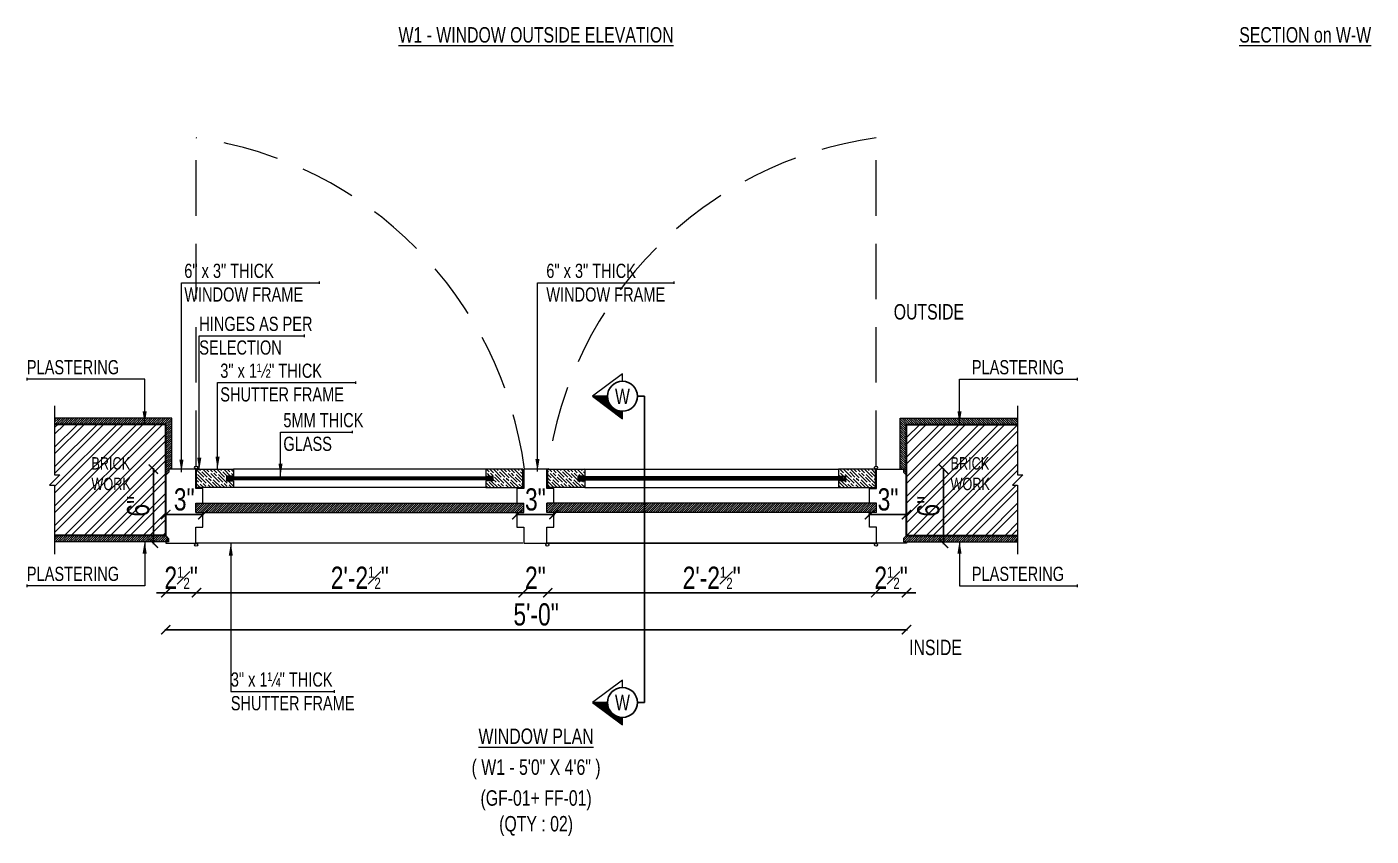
# Model space of a CAD drawing. Header units: inches. Extents: x 3365147 to 3374664, y 1380917 to 1384908.
# Drawn here: x 3372861.9 to 3372970.7, y 1381354 to 1381419.5 of the extents above; entities that cross this region are included whole.
import ezdxf
from ezdxf.enums import TextEntityAlignment as Align

# ---------------------------------------------------------------- set-up
doc = ezdxf.new("R2010")
doc.units = ezdxf.units.IN
doc.header["$LTSCALE"] = 18
doc.header["$MEASUREMENT"] = 0
doc.header["$PDSIZE"] = -1
for name, pattern in [('CONTINOUS', [0]), ('DASHDOT', [1, 0.5, -0.25, 0, -0.25]), ('HIDDEN', [0.375, 0.25, -0.125])]:
    doc.linetypes.add(name, pattern=pattern)
for name, color, linetype, lineweight in [('DETAIL-SECTION ARROW HATCH_BC', 252, 'CONTINOUS', 5), ('DETAIL-SECTION ARROW_BC', 1, 'CONTINOUS', 18), ('DETAIL-SECTION-00_BC', 2, 'DASHDOT', 25), ('DIM-03_BC', 1, 'Continuous', 9), ('GLASS-00_BC', 140, 'Continuous', 18), ('GLASS-HATCH_BC', 141, 'Continuous', 5), ('GRILL-00_BC', 150, 'CONTINOUS', 18), ('GRILL-HATCH_BC', 252, 'CONTINOUS', 5), ('PLASTERING BAND HATCH_BC', 252, 'Continuous', 5), ('PLASTERING BAND-00_BC', 1, 'Continuous', 15), ('TEXT ARROW_BC', 4, 'Continuous', 13), ('TEXT-HEADING_BC', 2, 'Continuous', 25), ('TEXT_BC', 3, 'CONTINOUS', 18), ('TITLE TEXT-01_BC', 1, 'Continuous', 20), ('TITLE TEXT-02_BC', 3, 'Continuous', 18), ('TITLE TEXT-03_BC', 4, 'Continuous', 15), ('WALL-00_BC', 7, 'Continuous', 30), ('WALL-9 inch BRICK HATCH_BC', 22, 'Continuous', 0), ('WALL-ZIGZAG LINE_BC', 3, 'Continuous', 13), ('WINDOWS-00_BC', 30, 'Continuous', 18), ('WINDOWS-SHUTTER_BC', 40, 'Continuous', 9), ('WINDOWS-THIN_BC', 252, 'Continuous', 5)]:
    doc.layers.add(name, color=color, linetype=linetype, lineweight=lineweight)
doc.styles.add('BC-TEXT_GENERAL', font='swisscl.ttf')
doc.styles.add('BC-WALL_DIM', font='swisscl.ttf')
doc.styles.add('BC_ROOM _DIM', font='swisscl.ttf')
doc.styles.add('DIM_BC', font='swisscl.ttf')
doc.dimstyles.new('BC-RD2', dxfattribs={"dimscale": 0.8, "dimtxt": 6, "dimasz": 2.5, "dimexe": 4.5, "dimexo": 0, "dimgap": 1, "dimtad": 1, "dimdec": 4, "dimzin": 3, "dimdsep": 46, "dimlunit": 4, "dimtxsty": 'BC_ROOM _DIM', "dimblk": 'ARCHTICK', "dimcen": 0.0625, "dimdle": 0.25, "dimse1": 1, "dimse2": 1, "dimclrd": 8, "dimclre": 4, "dimclrt": 256, "dimadec": 0, "dimazin": 0, "dimtfac": 0.5, "dimtdec": 4, "dimtix": 1, "dimtofl": 0, "dimtmove": 2, "dimatfit": 2, "dimfxl": 0, "dimfrac": 1, "dimtolj": 1, "dimtzin": 1, "dimarcsym": 0})
doc.dimstyles.new('WALL DIM-02_BC', dxfattribs={"dimtxt": 4, "dimasz": 2, "dimexe": 4.5, "dimexo": 0, "dimgap": 1, "dimtad": 1, "dimdec": 1, "dimzin": 0, "dimdsep": 46, "dimlunit": 4, "dimtxsty": 'BC-WALL_DIM', "dimblk": 'ARCHTICK', "dimcen": 0.0625, "dimdle": 0.25, "dimse1": 1, "dimse2": 1, "dimclrd": 7, "dimclre": 4, "dimclrt": 256, "dimadec": 0, "dimazin": 0, "dimtfac": 0.5, "dimtdec": 1, "dimtix": 1, "dimtofl": 0, "dimtmove": 2, "dimatfit": 2, "dimfxl": 0, "dimfrac": 1, "dimtolj": 1, "dimtzin": 1, "dimlwd": -1, "dimarcsym": 0})
pattern_1 = [(135, (3614350.25545, 1485485.129), (0.4242640687, 0.4242640687), [1, -0.2]), (135, (3614350.5383, 1485485.129), (0.4242640687, 0.4242640687), [0.6, -0.15, 0.3, -0.15]), (135, (3614350.89184, 1485485.0583), (0.4242640687, 0.4242640687), [1, -0.2])]

# ---------------------------------------------------------------- blocks, each defined once
blk = doc.blocks.new('ARCHTICK')
at = {"color": 0, "const_width": 0.15}
blk.add_lwpolyline([(-0.5, -0.5), (0.5, 0.5)], dxfattribs=at)
blk = doc.blocks.new('*D1557')
at = {"layer": 'Defpoints', "color": 0, "transparency": 16777216}
for p in [(3372873.12, 1381377.67), (3372875.62, 1381377.67), (3372875.62, 1381373.67)]:
    blk.add_point(p, dxfattribs=at)
at = {"layer": 'DIM-03_BC', "color": 254, "lineweight": -2, "transparency": 16777216}
for p, q in [((3372873.12, 1381373.67), (3372872.37, 1381373.67)), ((3372873.12, 1381373.67), (3372875.62, 1381373.67)), ((3372875.62, 1381373.67), (3372876.37, 1381373.67))]:
    blk.add_line(p, q, dxfattribs=at)
at = {"layer": 'DIM-03_BC', "color": 254, "lineweight": -2, "transparency": 16777216, "xscale": 0.75, "yscale": 0.75, "zscale": 0.75}
blk.add_blockref('ARCHTICK', (3372873.12, 1381373.67), dxfattribs=at)
at = {"layer": 'DIM-03_BC', "color": 254, "lineweight": -2, "transparency": 16777216, "xscale": 0.75, "yscale": 0.75, "zscale": 0.75, "rotation": 180}
blk.add_blockref('ARCHTICK', (3372875.62, 1381373.67), dxfattribs=at)
at = {"layer": 'DIM-03_BC', "transparency": 16777216, "insert": (3372874.37, 1381374.88), "char_height": 1.8, "attachment_point": 5, "style": 'BC_ROOM _DIM'}
blk.add_mtext('\\A1;2{\\H0.5x;\\S1#2;}"', dxfattribs=at)
blk = doc.blocks.new('_ArchTick')
at = {"color": 0, "linetype": 'ByBlock', "const_width": 0.15}
blk.add_lwpolyline([(-0.5, -0.5), (0.5, 0.5)], dxfattribs=at)
blk = doc.blocks.new('*D1558')
at = {"layer": 'Defpoints', "color": 0, "transparency": 16777216}
for p in [(3372872.12, 1381383.67), (3372873.37, 1381383.67), (3372873.12, 1381377.67)]:
    blk.add_point(p, dxfattribs=at)
at = {"layer": 'DIM-03_BC', "color": 254, "lineweight": -2, "transparency": 16777216}
blk.add_line((3372872.12, 1381377.6), (3372872.12, 1381383.75), dxfattribs=at)
at = {"layer": 'DIM-03_BC', "color": 254, "lineweight": -2, "transparency": 16777216, "xscale": 0.75, "yscale": 0.75, "zscale": 0.75}
for p, rotation in [((3372872.12, 1381383.67), 90), ((3372872.12, 1381377.67), 270)]:
    blk.add_blockref('ARCHTICK', p, dxfattribs=dict(at, rotation=rotation))
at = {"layer": 'DIM-03_BC', "transparency": 16777216, "insert": (3372870.9, 1381380.67), "char_height": 1.8, "attachment_point": 5, "rotation": 90, "style": 'BC_ROOM _DIM'}
blk.add_mtext('\\A1;6"', dxfattribs=at)
blk = doc.blocks.new('*D1559')
at = {"layer": 'Defpoints', "color": 0, "transparency": 16777216}
for p in [(3372873.12, 1381379.99), (3372873.12, 1381378.99), (3372876.12, 1381378.99)]:
    blk.add_point(p, dxfattribs=at)
at = {"layer": 'DIM-03_BC', "color": 254, "lineweight": -2, "transparency": 16777216}
blk.add_line((3372876.19, 1381379.99), (3372873.04, 1381379.99), dxfattribs=at)
at = {"layer": 'DIM-03_BC', "color": 254, "lineweight": -2, "transparency": 16777216, "xscale": 0.75, "yscale": 0.75, "zscale": 0.75, "rotation": 180}
blk.add_blockref('ARCHTICK', (3372873.12, 1381379.99), dxfattribs=at)
at = {"layer": 'DIM-03_BC', "color": 254, "lineweight": -2, "transparency": 16777216, "xscale": 0.75, "yscale": 0.75, "zscale": 0.75}
blk.add_blockref('ARCHTICK', (3372876.12, 1381379.99), dxfattribs=at)
at = {"layer": 'DIM-03_BC', "transparency": 16777216, "insert": (3372874.62, 1381381.21), "char_height": 1.8, "attachment_point": 5, "style": 'BC_ROOM _DIM'}
blk.add_mtext('\\A1;3"', dxfattribs=at)
blk = doc.blocks.new('*D1560')
at = {"layer": 'Defpoints', "color": 0, "transparency": 16777216}
for p in [(3372932.87, 1381383.67), (3372936.12, 1381383.67), (3372933.12, 1381377.67)]:
    blk.add_point(p, dxfattribs=at)
at = {"layer": 'DIM-03_BC', "color": 254, "lineweight": -2, "transparency": 16777216}
blk.add_line((3372936.12, 1381377.6), (3372936.12, 1381383.75), dxfattribs=at)
at = {"layer": 'DIM-03_BC', "color": 254, "lineweight": -2, "transparency": 16777216, "xscale": 0.75, "yscale": 0.75, "zscale": 0.75}
for p, rotation in [((3372936.12, 1381383.67), 90), ((3372936.12, 1381377.67), 270)]:
    blk.add_blockref('ARCHTICK', p, dxfattribs=dict(at, rotation=rotation))
at = {"layer": 'DIM-03_BC', "transparency": 16777216, "insert": (3372934.9, 1381380.67), "char_height": 1.8, "attachment_point": 5, "rotation": 90, "style": 'BC_ROOM _DIM'}
blk.add_mtext('\\A1;6"', dxfattribs=at)
blk = doc.blocks.new('*D1561')
at = {"layer": 'Defpoints', "color": 0, "transparency": 16777216}
for p in [(3372930.62, 1381377.67), (3372933.12, 1381377.67), (3372933.12, 1381373.67)]:
    blk.add_point(p, dxfattribs=at)
at = {"layer": 'DIM-03_BC', "color": 254, "lineweight": -2, "transparency": 16777216}
for p, q in [((3372930.62, 1381373.67), (3372929.87, 1381373.67)), ((3372930.62, 1381373.67), (3372933.12, 1381373.67)), ((3372933.12, 1381373.67), (3372933.87, 1381373.67))]:
    blk.add_line(p, q, dxfattribs=at)
at = {"layer": 'DIM-03_BC', "color": 254, "lineweight": -2, "transparency": 16777216, "xscale": 0.75, "yscale": 0.75, "zscale": 0.75}
blk.add_blockref('ARCHTICK', (3372930.62, 1381373.67), dxfattribs=at)
at = {"layer": 'DIM-03_BC', "color": 254, "lineweight": -2, "transparency": 16777216, "xscale": 0.75, "yscale": 0.75, "zscale": 0.75, "rotation": 180}
blk.add_blockref('ARCHTICK', (3372933.12, 1381373.67), dxfattribs=at)
at = {"layer": 'DIM-03_BC', "transparency": 16777216, "insert": (3372931.87, 1381374.88), "char_height": 1.8, "attachment_point": 5, "style": 'BC_ROOM _DIM'}
blk.add_mtext('\\A1;2{\\H0.5x;\\S1#2;}"', dxfattribs=at)
blk = doc.blocks.new('*D1571')
at = {"layer": 'Defpoints', "color": 0, "transparency": 16777216}
for p in [(3372873.12, 1381377.67), (3372933.12, 1381377.67), (3372933.12, 1381370.67)]:
    blk.add_point(p, dxfattribs=at)
at = {"layer": 'DIM-03_BC', "color": 254, "lineweight": -2, "transparency": 16777216}
blk.add_line((3372873.04, 1381370.67), (3372933.19, 1381370.67), dxfattribs=at)
at = {"layer": 'DIM-03_BC', "color": 254, "lineweight": -2, "transparency": 16777216, "xscale": 0.75, "yscale": 0.75, "zscale": 0.75, "rotation": 180}
blk.add_blockref('ARCHTICK', (3372873.12, 1381370.67), dxfattribs=at)
at = {"layer": 'DIM-03_BC', "color": 254, "lineweight": -2, "transparency": 16777216, "xscale": 0.75, "yscale": 0.75, "zscale": 0.75}
blk.add_blockref('ARCHTICK', (3372933.12, 1381370.67), dxfattribs=at)
at = {"layer": 'DIM-03_BC', "transparency": 16777216, "insert": (3372903.12, 1381371.9), "char_height": 1.8, "attachment_point": 5, "style": 'BC_ROOM _DIM'}
blk.add_mtext('\\A1;5\'-0"', dxfattribs=at)
blk = doc.blocks.new('*D1572')
at = {"layer": 'Defpoints', "color": 0, "transparency": 16777216}
for p in [(3372875.62, 1381377.67), (3372902.06, 1381377.67), (3372875.62, 1381373.67)]:
    blk.add_point(p, dxfattribs=at)
at = {"layer": 'DIM-03_BC', "color": 254, "lineweight": -2, "transparency": 16777216}
blk.add_line((3372902.13, 1381373.67), (3372875.54, 1381373.67), dxfattribs=at)
at = {"layer": 'DIM-03_BC', "color": 254, "lineweight": -2, "transparency": 16777216, "xscale": 0.75, "yscale": 0.75, "zscale": 0.75, "rotation": 180}
blk.add_blockref('ARCHTICK', (3372875.62, 1381373.67), dxfattribs=at)
at = {"layer": 'DIM-03_BC', "color": 254, "lineweight": -2, "transparency": 16777216, "xscale": 0.75, "yscale": 0.75, "zscale": 0.75}
blk.add_blockref('ARCHTICK', (3372902.06, 1381373.67), dxfattribs=at)
at = {"layer": 'DIM-03_BC', "transparency": 16777216, "insert": (3372888.84, 1381374.88), "char_height": 1.8, "attachment_point": 5, "style": 'BC_ROOM _DIM'}
blk.add_mtext('\\A1;2\'-2{\\H0.5x;\\S1#2;}"', dxfattribs=at)
blk = doc.blocks.new('*D1573')
at = {"layer": 'Defpoints', "color": 0, "transparency": 16777216}
for p in [(3372901.56, 1381379.99), (3372901.56, 1381378.99), (3372904.56, 1381378.99)]:
    blk.add_point(p, dxfattribs=at)
at = {"layer": 'DIM-03_BC', "color": 254, "lineweight": -2, "transparency": 16777216}
blk.add_line((3372904.63, 1381379.99), (3372901.48, 1381379.99), dxfattribs=at)
at = {"layer": 'DIM-03_BC', "color": 254, "lineweight": -2, "transparency": 16777216, "xscale": 0.75, "yscale": 0.75, "zscale": 0.75, "rotation": 180}
blk.add_blockref('ARCHTICK', (3372901.56, 1381379.99), dxfattribs=at)
at = {"layer": 'DIM-03_BC', "color": 254, "lineweight": -2, "transparency": 16777216, "xscale": 0.75, "yscale": 0.75, "zscale": 0.75}
blk.add_blockref('ARCHTICK', (3372904.56, 1381379.99), dxfattribs=at)
at = {"layer": 'DIM-03_BC', "transparency": 16777216, "insert": (3372903.06, 1381381.21), "char_height": 1.8, "attachment_point": 5, "style": 'BC_ROOM _DIM'}
blk.add_mtext('\\A1;3"', dxfattribs=at)
blk = doc.blocks.new('*D1574')
at = {"layer": 'Defpoints', "color": 0, "transparency": 16777216}
for p in [(3372902.06, 1381377.67), (3372904.06, 1381377.67), (3372904.06, 1381373.67)]:
    blk.add_point(p, dxfattribs=at)
at = {"layer": 'DIM-03_BC', "color": 254, "lineweight": -2, "transparency": 16777216}
for p, q in [((3372902.06, 1381373.67), (3372901.31, 1381373.67)), ((3372902.06, 1381373.67), (3372904.06, 1381373.67)), ((3372904.06, 1381373.67), (3372904.81, 1381373.67))]:
    blk.add_line(p, q, dxfattribs=at)
at = {"layer": 'DIM-03_BC', "color": 254, "lineweight": -2, "transparency": 16777216, "xscale": 0.75, "yscale": 0.75, "zscale": 0.75}
blk.add_blockref('ARCHTICK', (3372902.06, 1381373.67), dxfattribs=at)
at = {"layer": 'DIM-03_BC', "color": 254, "lineweight": -2, "transparency": 16777216, "xscale": 0.75, "yscale": 0.75, "zscale": 0.75, "rotation": 180}
blk.add_blockref('ARCHTICK', (3372904.06, 1381373.67), dxfattribs=at)
at = {"layer": 'DIM-03_BC', "transparency": 16777216, "insert": (3372903.06, 1381374.88), "char_height": 1.8, "attachment_point": 5, "style": 'BC_ROOM _DIM'}
blk.add_mtext('\\A1;2"', dxfattribs=at)
blk = doc.blocks.new('*U1495')
at = {"layer": 'DETAIL-SECTION ARROW HATCH_BC', "linetype": 'Continuous'}
h = blk.add_hatch(dxfattribs=at)
h.set_pattern_fill('ANSI31', color=256, scale=0.064516, angle=-270, style=0)
h.set_pattern_definition([(135, (8.431633, 21.679937), (-0.0057024626, -0.0057024626), [])])
h.paths.add_polyline_path([(-0.287, 3.677), (-0.287, 3.774, -0.414214), (-0.481, 3.967), (-0.674, 3.967)])
h = blk.add_hatch(dxfattribs=at)
h.set_pattern_fill('ANSI31', color=256, scale=0.064516, angle=-270, style=0)
h.set_pattern_definition([(135, (8.431633, 17.712754), (-0.0057024626, -0.0057024626), [])])
h.paths.add_polyline_path([(-0.287, -0.29), (-0.287, -0.194, -0.414214), (-0.481, 0), (-0.674, 0)])
at = {"linetype": 'Continuous'}
for p, q in [((0, 3.967), (-0.094, 3.967)), ((-0.094, 0), (0, 0))]:
    blk.add_line(p, q, dxfattribs=at)
blk.add_line((0, 0), (0, 3.967))
at = {"linetype": 'CONTINOUS'}
for centre in [(-0.287, 3.967), (-0.287, 0)]:
    blk.add_circle(centre, 0.194, dxfattribs=at)
at = {"layer": 'DETAIL-SECTION ARROW_BC'}
for p, q in [((-0.481, 3.967), (-0.674, 3.967)), ((-0.481, 0), (-0.674, 0))]:
    blk.add_line(p, q, dxfattribs=at)
for points in [[(-0.287, 4.161), (-0.287, 4.258), (-0.674, 3.967), (-0.287, 3.677), (-0.287, 3.774)], [(-0.287, 0.194), (-0.287, 0.29), (-0.674, 0), (-0.287, -0.29), (-0.287, -0.194)]]:
    blk.add_lwpolyline(points, dxfattribs=at)
at = {"linetype": 'CONTINOUS', "style": 'DIM_BC'}
for tag, p in [('2', (-0.287, 3.967)), ('1', (-0.287, 0))]:
    blk.add_attdef(tag, text='', height=0.2, rotation=360, dxfattribs=at).set_placement(p, align=Align.MIDDLE_CENTER)
blk = doc.blocks.new('*D1592')
at = {"layer": 'Defpoints', "color": 0, "transparency": 16777216}
for p in [(3372933.12, 1381379.99), (3372930.12, 1381378.99), (3372933.12, 1381378.99)]:
    blk.add_point(p, dxfattribs=at)
at = {"layer": 'DIM-03_BC', "color": 254, "lineweight": -2, "transparency": 16777216}
blk.add_line((3372930.04, 1381379.99), (3372933.19, 1381379.99), dxfattribs=at)
at = {"layer": 'DIM-03_BC', "color": 254, "lineweight": -2, "transparency": 16777216, "xscale": 0.75, "yscale": 0.75, "zscale": 0.75, "rotation": 180}
blk.add_blockref('ARCHTICK', (3372930.12, 1381379.99), dxfattribs=at)
at = {"layer": 'DIM-03_BC', "color": 254, "lineweight": -2, "transparency": 16777216, "xscale": 0.75, "yscale": 0.75, "zscale": 0.75}
blk.add_blockref('ARCHTICK', (3372933.12, 1381379.99), dxfattribs=at)
at = {"layer": 'DIM-03_BC', "transparency": 16777216, "insert": (3372931.62, 1381381.21), "char_height": 1.8, "attachment_point": 5, "style": 'BC_ROOM _DIM'}
blk.add_mtext('\\A1;3"', dxfattribs=at)
blk = doc.blocks.new('*D1593')
at = {"layer": 'Defpoints', "color": 0, "transparency": 16777216}
for p in [(3372904.06, 1381377.67), (3372930.62, 1381377.67), (3372930.62, 1381373.67)]:
    blk.add_point(p, dxfattribs=at)
at = {"layer": 'DIM-03_BC', "color": 254, "lineweight": -2, "transparency": 16777216}
blk.add_line((3372903.98, 1381373.67), (3372930.69, 1381373.67), dxfattribs=at)
at = {"layer": 'DIM-03_BC', "color": 254, "lineweight": -2, "transparency": 16777216, "xscale": 0.75, "yscale": 0.75, "zscale": 0.75, "rotation": 180}
blk.add_blockref('ARCHTICK', (3372904.06, 1381373.67), dxfattribs=at)
at = {"layer": 'DIM-03_BC', "color": 254, "lineweight": -2, "transparency": 16777216, "xscale": 0.75, "yscale": 0.75, "zscale": 0.75}
blk.add_blockref('ARCHTICK', (3372930.62, 1381373.67), dxfattribs=at)
at = {"layer": 'DIM-03_BC', "transparency": 16777216, "insert": (3372917.34, 1381374.88), "char_height": 1.8, "attachment_point": 5, "style": 'BC_ROOM _DIM'}
blk.add_mtext('\\A1;2\'-2{\\H0.5x;\\S1#2;}"', dxfattribs=at)

msp = doc.modelspace()

# ---------------------------------------------------------------- hatches: boundary and pattern name
at = {"layer": 'GLASS-HATCH_BC', "transparency": 33554687}
h = msp.add_hatch(dxfattribs=at)
h.set_pattern_fill('ANSI31', color=256, scale=0.75, angle=-180)
h.set_pattern_definition([(225, (3131506.3884, 1277280.78154), (0.066291260736, -0.066291260736), [])])
h.paths.add_polyline_path([(3372899.55513, 1381382.79903), (3372899.55513, 1381383.04903), (3372878.11763, 1381383.04903), (3372878.11763, 1381382.79903)])
h = msp.add_hatch(dxfattribs=at)
h.set_pattern_fill('ANSI31', color=256, scale=0.75, angle=-180)
h.set_pattern_definition([(225, (3131513.8884, 1277280.78154), (0.066291260736, -0.066291260736), [])])
h.paths.add_polyline_path([(3372906.55513, 1381382.79903), (3372906.55513, 1381383.04903), (3372928.11763, 1381383.04903), (3372928.11763, 1381382.79903)])
at = {"layer": 'GRILL-HATCH_BC', "transparency": 33554687}
h = msp.add_hatch(dxfattribs=at)
h.set_pattern_fill('ANSI31', color=256)
h.set_pattern_definition([(45, (3614337.44295, 1485484.62901), (-0.08838834765, 0.08838834765), [])])
h.paths.add_polyline_path([(3372902.11763, 1381380.17403), (3372902.11763, 1381380.92403), (3372875.55513, 1381380.92403), (3372875.55513, 1381380.17403)])
h = msp.add_hatch(dxfattribs=at)
h.set_pattern_fill('ANSI31', color=256)
h.set_pattern_definition([(45, (3614344.94295, 1485484.62901), (-0.08838834765, 0.08838834765), [])])
edge = h.paths.add_edge_path()
edge.add_line((3372903.99263, 1381380.17403), (3372903.99263, 1381380.92403))
edge.add_line((3372903.99263, 1381380.92403), (3372930.68013, 1381380.92403))
edge.add_line((3372930.68013, 1381380.92403), (3372930.68013, 1381380.17403))
edge.add_line((3372924.68013, 1381380.17403), (3372903.99263, 1381380.17403))
at = {"layer": 'PLASTERING BAND HATCH_BC', "transparency": 33554687}
h = msp.add_hatch(dxfattribs=at)
h.set_pattern_fill('ANSI31', color=256)
h.set_pattern_definition([(45, (3372869.39262, 1381378.06887), (-0.0883883, 0.0883883), [])])
h.paths.add_polyline_path([(3372864.11763, 1381378.29903), (3372864.11763, 1381377.79903), (3372873.11763, 1381377.79903), (3372873.35763, 1381377.79903), (3372873.35763, 1381378.04903), (3372873.11763, 1381378.29903)])
h.paths.add_polyline_path([(3372873.11763, 1381383.17403), (3372873.36763, 1381383.42403), (3372873.36763, 1381383.67403), (3372873.61763, 1381383.67403), (3372873.61763, 1381387.79903), (3372864.11763, 1381387.79903), (3372864.11763, 1381387.29903), (3372873.11763, 1381387.29903)])
h = msp.add_hatch(dxfattribs=at)
h.set_pattern_fill('ANSI31', color=256, angle=90)
h.set_pattern_definition([(135, (3374069.66459, 1384580.48764), (-0.0883883476, -0.0883883476), [])])
h.paths.add_polyline_path([(3372932.86763, 1381383.42403), (3372933.11763, 1381383.17403), (3372933.11763, 1381387.29903), (3372942.11763, 1381387.29903), (3372942.11763, 1381387.79903), (3372932.61763, 1381387.79903), (3372932.61763, 1381383.67403), (3372932.86763, 1381383.67403)])
h = msp.add_hatch(dxfattribs=at)
h.set_pattern_fill('ANSI31', color=256)
h.set_pattern_definition([(45, (3374069.66459, 1384580.48764), (-0.0883883476, 0.0883883476), [])])
h.paths.add_polyline_path([(3372942.11763, 1381378.29903), (3372933.11763, 1381378.29903), (3372932.87763, 1381378.04903), (3372932.87763, 1381377.79903), (3372933.11763, 1381377.79903), (3372942.11763, 1381377.79903)])
at = {"layer": 'WALL-9 inch BRICK HATCH_BC', "transparency": 33554687}
h = msp.add_hatch(dxfattribs=at)
h.set_pattern_fill('ANSI32', color=256, scale=3)
h.set_pattern_definition([(45, (3373672.034, 1378527.7195), (-0.79549513, 0.79549513), []), (45, (3373672.5643, 1378527.7195), (-0.79549513, 0.79549513), [])])
h.paths.add_polyline_path([(3372863.69575, 1381382.37715), (3372864.11763, 1381382.37715), (3372864.11763, 1381378.29903), (3372873.11763, 1381378.29903), (3372873.11763, 1381387.29903), (3372864.11763, 1381387.29903), (3372864.11763, 1381383.2209), (3372864.5395, 1381383.2209)])
h = msp.add_hatch(dxfattribs=at)
h.set_pattern_fill('ANSI32', color=256, scale=3)
h.set_pattern_definition([(45, (3372547.487, 1375325.5309), (-0.79549513, 0.79549513), []), (45, (3372548.0173, 1375325.5309), (-0.79549513, 0.79549513), [])])
h.paths.add_polyline_path([(3372942.11763, 1381382.37715), (3372941.69575, 1381382.37715), (3372942.5395, 1381383.2209), (3372942.11763, 1381383.2209), (3372942.11763, 1381387.29903), (3372933.11763, 1381387.29903), (3372933.11763, 1381378.29903), (3372942.11763, 1381378.29903)])
at = {"layer": 'WINDOWS-THIN_BC', "transparency": 33554687}
h = msp.add_hatch(dxfattribs=at)
h.set_pattern_fill('GOST_WOOD', color=256, scale=0.1, angle=45)
h.set_pattern_definition([(135, (3614344.81795, 1485485.129), (0.4242640687, 0.4242640687), [1, -0.2]), (135, (3614345.1008, 1485485.129), (0.4242640687, 0.4242640687), [0.6, -0.15, 0.3, -0.15]), (135, (3614345.45434, 1485485.0583), (0.4242640687, 0.4242640687), [1, -0.2])])
h.paths.add_polyline_path([(3372875.61763, 1381382.17403), (3372878.61763, 1381382.17403), (3372878.61763, 1381382.73653), (3372878.05513, 1381382.73653), (3372878.05513, 1381383.11153), (3372878.61763, 1381383.11153), (3372878.61763, 1381383.67403), (3372875.61763, 1381383.67403)])
h = msp.add_hatch(dxfattribs=at)
h.set_pattern_fill('GOST_WOOD', color=256, scale=0.1, angle=45)
h.set_pattern_definition(pattern_1)
h.paths.add_polyline_path([(3372902.05513, 1381382.17403), (3372899.05513, 1381382.17403), (3372899.05513, 1381382.73653), (3372899.61763, 1381382.73653), (3372899.61763, 1381383.11153), (3372899.05513, 1381383.11153), (3372899.05513, 1381383.67403), (3372902.05513, 1381383.67403)])
h = msp.add_hatch(dxfattribs=at)
h.set_pattern_fill('GOST_WOOD', color=256, scale=0.1, angle=45)
h.set_pattern_definition(pattern_1)
h.paths.add_polyline_path([(3372904.05513, 1381382.17403), (3372907.05513, 1381382.17403), (3372907.05513, 1381382.73653), (3372906.49263, 1381382.73653), (3372906.49263, 1381383.11153), (3372907.05513, 1381383.11153), (3372907.05513, 1381383.67403), (3372904.05513, 1381383.67403)])
h = msp.add_hatch(dxfattribs=at)
h.set_pattern_fill('GOST_WOOD', color=256, scale=0.1, angle=45)
h.set_pattern_definition([(135, (3614359.94295, 1485485.129), (0.4242640687, 0.4242640687), [1, -0.2]), (135, (3614360.2258, 1485485.129), (0.4242640687, 0.4242640687), [0.6, -0.15, 0.3, -0.15]), (135, (3614360.57934, 1485485.0583), (0.4242640687, 0.4242640687), [1, -0.2])])
h.paths.add_polyline_path([(3372930.61763, 1381382.17403), (3372927.61763, 1381382.17403), (3372927.61763, 1381382.73653), (3372928.18013, 1381382.73653), (3372928.18013, 1381383.11153), (3372927.61763, 1381383.11153), (3372927.61763, 1381383.67403), (3372930.61763, 1381383.67403)])

# ---------------------------------------------------------------- linework, layer by layer
at = {"layer": 'GLASS-00_BC', "transparency": 33554687}
for points in [[(3372878.11763, 1381383.04903), (3372899.55513, 1381383.04903), (3372899.55513, 1381382.79903), (3372878.11763, 1381382.79903)], [(3372928.11763, 1381383.04903), (3372906.55513, 1381383.04903), (3372906.55513, 1381382.79903), (3372928.11763, 1381382.79903)]]:
    msp.add_lwpolyline(points, close=True, dxfattribs=at)
at = {"layer": 'GRILL-00_BC', "transparency": 33554687}
for p, q in [((3372875.55513, 1381380.92403), (3372902.11763, 1381380.92403)), ((3372875.55513, 1381380.17403), (3372875.55513, 1381380.92403)), ((3372875.55513, 1381380.17403), (3372902.11763, 1381380.17403)), ((3372902.11763, 1381380.17403), (3372902.11763, 1381380.92403)), ((3372930.68013, 1381380.92403), (3372903.99263, 1381380.92403)), ((3372903.99263, 1381380.17403), (3372903.99263, 1381380.92403)), ((3372930.68013, 1381380.17403), (3372903.99263, 1381380.17403)), ((3372930.68013, 1381380.17403), (3372930.68013, 1381380.92403))]:
    msp.add_line(p, q, dxfattribs=at)
at = {"layer": 'PLASTERING BAND-00_BC', "transparency": 33554687}
for p, q in [((3372873.61763, 1381387.79903), (3372864.11763, 1381387.79903)), ((3372873.61763, 1381383.67403), (3372873.61763, 1381387.79903)), ((3372932.61763, 1381383.67403), (3372932.61763, 1381387.79903)), ((3372932.61763, 1381387.79903), (3372942.11763, 1381387.79903)), ((3372873.11763, 1381377.79903), (3372864.11763, 1381377.79903)), ((3372933.11763, 1381377.79903), (3372942.11763, 1381377.79903))]:
    msp.add_line(p, q, dxfattribs=at)
at = {"layer": 'TEXT ARROW_BC', "transparency": 33554687}
for p, q in [((3372885.55592, 1381398.86029), (3372885.55592, 1381398.66029)), ((3372914.26797, 1381398.86029), (3372914.26797, 1381398.66029)), ((3372884.34064, 1381394.56749), (3372884.34064, 1381394.36749)), ((3372861.87535, 1381391.05744), (3372861.87535, 1381390.85744)), ((3372946.95174, 1381391.05744), (3372946.95174, 1381390.85744)), ((3372888.479, 1381390.77403), (3372888.479, 1381390.57403)), ((3372888.22583, 1381386.77403), (3372888.22583, 1381386.57403)), ((3372861.87535, 1381374.32842), (3372861.87535, 1381374.12842)), ((3372946.95174, 1381374.32842), (3372946.95174, 1381374.12842)), ((3372886.76919, 1381365.77403), (3372886.76919, 1381365.57403))]:
    msp.add_line(p, q, dxfattribs=at)
at = {"layer": 'WALL-00_BC', "transparency": 33554687}
for p, q in [((3372873.11763, 1381387.29903), (3372864.11763, 1381387.29903)), ((3372873.11763, 1381378.29903), (3372873.11763, 1381387.29903)), ((3372933.11763, 1381378.29903), (3372933.11763, 1381387.29903)), ((3372933.11763, 1381387.29903), (3372942.11763, 1381387.29903)), ((3372873.11763, 1381378.29903), (3372864.11763, 1381378.29903)), ((3372933.11763, 1381378.29903), (3372942.11763, 1381378.29903))]:
    msp.add_line(p, q, dxfattribs=at)
at = {"layer": 'WALL-ZIGZAG LINE_BC', "transparency": 33554687}
for points in [[(3372864.11763, 1381388.79903), (3372864.11763, 1381383.2209), (3372864.5395, 1381383.2209), (3372863.69575, 1381382.37715), (3372864.11763, 1381382.37715), (3372864.11763, 1381376.79903)], [(3372942.11763, 1381388.79903), (3372942.11763, 1381383.2209), (3372942.5395, 1381383.2209), (3372941.69575, 1381382.37715), (3372942.11763, 1381382.37715), (3372942.11763, 1381376.79903)]]:
    msp.add_lwpolyline(points, dxfattribs=at)
at = {"layer": 'WINDOWS-00_BC', "transparency": 33554687}
for points in [[(3372876.11763, 1381380.92403), (3372876.11763, 1381382.11153), (3372875.55513, 1381382.11153), (3372875.55513, 1381383.67403), (3372873.36763, 1381383.67403), (3372873.36763, 1381383.42403), (3372873.11763, 1381383.17403), (3372873.11763, 1381378.29903), (3372873.35763, 1381378.04903), (3372873.35763, 1381377.79903), (3372873.11763, 1381377.79903), (3372873.11763, 1381377.67403), (3372873.11763, 1381377.67403), (3372873.11763, 1381377.67403), (3372875.55513, 1381377.67403), (3372875.55513, 1381378.98653), (3372876.11763, 1381378.98653), (3372876.11763, 1381380.17403)], [(3372904.55513, 1381380.92403), (3372904.55513, 1381382.11153), (3372903.99263, 1381382.11153), (3372903.99263, 1381383.67403), (3372902.11763, 1381383.67403), (3372902.11763, 1381382.11153), (3372901.55513, 1381382.11153), (3372901.55513, 1381380.92403)], [(3372930.11763, 1381380.92403), (3372930.11763, 1381382.11153), (3372930.68013, 1381382.11153), (3372930.68013, 1381383.67403), (3372932.86763, 1381383.67403), (3372932.86763, 1381383.42403), (3372933.11763, 1381383.17403), (3372933.11763, 1381378.29903), (3372932.87763, 1381378.04903), (3372932.87763, 1381377.79903), (3372933.11763, 1381377.79903), (3372933.11763, 1381377.67403), (3372933.11763, 1381377.67403), (3372933.11763, 1381377.67403), (3372930.68013, 1381377.67403), (3372930.68013, 1381378.98653), (3372930.11763, 1381378.98653), (3372930.11763, 1381380.17403)], [(3372901.55513, 1381380.17403), (3372901.55513, 1381378.98653), (3372902.11763, 1381378.98653), (3372902.11763, 1381377.67403), (3372902.11763, 1381377.67403), (3372902.11763, 1381377.67403), (3372903.99263, 1381377.67403), (3372903.99263, 1381378.98653), (3372904.55513, 1381378.98653), (3372904.55513, 1381380.17403)]]:
    msp.add_lwpolyline(points, dxfattribs=at)
for centre in [(3372875.58638, 1381383.79903), (3372930.64888, 1381383.79903), (3372875.58638, 1381377.54903), (3372904.02388, 1381377.54903), (3372930.64888, 1381377.54903)]:
    msp.add_circle(centre, 0.125, dxfattribs=at)
at = {"layer": 'WINDOWS-SHUTTER_BC', "linetype": 'HIDDEN', "transparency": 33554687}
for p, q in [((3372875.58638, 1381383.92403), (3372875.58638, 1381410.48616)), ((3372930.64888, 1381383.92403), (3372930.64888, 1381410.48616))]:
    msp.add_line(p, q, dxfattribs=at)
at = {"layer": 'WINDOWS-SHUTTER_BC', "transparency": 33554687}
for points in [[(3372878.61763, 1381383.67403), (3372878.61763, 1381383.11153), (3372878.05513, 1381383.11153), (3372878.05513, 1381382.73653), (3372878.61763, 1381382.73653), (3372878.61763, 1381382.17403), (3372875.61763, 1381382.17403), (3372875.61763, 1381383.67403)], [(3372899.05513, 1381383.67403), (3372899.05513, 1381383.11153), (3372899.61763, 1381383.11153), (3372899.61763, 1381382.73653), (3372899.05513, 1381382.73653), (3372899.05513, 1381382.17403), (3372902.05513, 1381382.17403), (3372902.05513, 1381383.67403)], [(3372907.05513, 1381383.67403), (3372907.05513, 1381383.11153), (3372906.49263, 1381383.11153), (3372906.49263, 1381382.73653), (3372907.05513, 1381382.73653), (3372907.05513, 1381382.17403), (3372904.05513, 1381382.17403), (3372904.05513, 1381383.67403)], [(3372927.61763, 1381383.67403), (3372927.61763, 1381383.11153), (3372928.18013, 1381383.11153), (3372928.18013, 1381382.73653), (3372927.61763, 1381382.73653), (3372927.61763, 1381382.17403), (3372930.61763, 1381382.17403), (3372930.61763, 1381383.67403)]]:
    msp.add_lwpolyline(points, close=True, dxfattribs=at)
at = {"layer": 'WINDOWS-SHUTTER_BC', "linetype": 'HIDDEN', "transparency": 33554687}
for centre, start, end in [((3372871.27308, 1381379.61378), 7.4841582, 82.0464751), ((3372934.96217, 1381379.61378), 97.9535249, 172.5158418)]:
    msp.add_arc(centre, 31.17223, start, end, dxfattribs=at)
at = {"layer": 'WINDOWS-THIN_BC', "transparency": 33554687}
for p, q in [((3372899.05513, 1381383.67403), (3372878.61763, 1381383.67403)), ((3372907.05513, 1381383.67403), (3372927.61763, 1381383.67403)), ((3372899.05513, 1381382.17403), (3372878.61763, 1381382.17403)), ((3372907.05513, 1381382.17403), (3372927.61763, 1381382.17403)), ((3372902.05476, 1381377.67403), (3372875.58638, 1381377.67403)), ((3372930.68013, 1381377.67403), (3372904.02388, 1381377.67403)), ((3372904.0555, 1381377.67403), (3372930.64888, 1381377.67403))]:
    msp.add_line(p, q, dxfattribs=at)

# ---------------------------------------------------------------- block references
at = {"layer": 'DETAIL-SECTION-00_BC', "transparency": 33554687, "xscale": 6.249218847644045, "yscale": 6.249218847644045, "zscale": 6.249218847644045}
msp.add_blockref('*U1495', (3372911.90476, 1381364.77759), dxfattribs=at).add_auto_attribs({'2': 'W', '1': 'W'})

# ---------------------------------------------------------------- texts
at = {"layer": 'TEXT-HEADING_BC', "transparency": 33554687, "char_height": 1.25, "attachment_point": 2, "style": 'BC-TEXT_GENERAL'}
for s, insert in [('OUTSIDE', (3372934.93106, 1381397.03467)), ('INSIDE', (3372935.46871, 1381369.8627))]:
    msp.add_mtext(s, dxfattribs=dict(at, insert=insert))
at = {"layer": 'TEXT_BC', "transparency": 33554687, "attachment_point": 4, "style": 'BC-TEXT_GENERAL'}
for s, insert, char_height in [('\\A1;6" x 3" THICK\\PWINDOW FRAME', (3372874.62482, 1381398.76029), 1.15), ('\\A1;6" x 3" THICK\\PWINDOW FRAME', (3372903.9465, 1381398.76029), 1.15), ('\\A1;HINGES AS PER \\PSELECTION ', (3372875.83838, 1381394.46749), 1.15), ('\\A1;PLASTERING\\P ', (3372861.87535, 1381390.95744), 1.15), ('\\A1;3" x 1½" THICK\\PSHUTTER FRAME', (3372877.53848, 1381390.67403), 1.15), ('\\A1;PLASTERING\\P ', (3372938.41176, 1381390.95744), 1.15), ('\\A1;5MM THICK\\PGLASS', (3372882.64896, 1381386.67403), 1.15), ('\\A1;BRICK\\PWORK', (3372867.10213, 1381383.30098), 1), ('\\A1;BRICK\\PWORK', (3372936.68373, 1381383.30098), 1), ('\\A1;PLASTERING\\P ', (3372861.87535, 1381374.22842), 1.15), ('\\A1;PLASTERING\\P ', (3372938.41176, 1381374.22842), 1.15), ('\\A1;3" x 1¼" THICK\\PSHUTTER FRAME', (3372878.39182, 1381365.67403), 1.15)]:
    msp.add_mtext(s, dxfattribs=dict(at, insert=insert, char_height=char_height))
at = {"layer": 'TITLE TEXT-01_BC', "transparency": 33554687, "char_height": 1.25, "attachment_point": 2, "style": 'BC-TEXT_GENERAL'}
for s, insert in [('{\\LW1 - WINDOW OUTSIDE ELEVATION}', (3372903.11763, 1381419.4553)), ('{\\LSECTION on W-W}', (3372965.40979, 1381419.4553)), ('{\\LWINDOW PLAN  }', (3372903.11763, 1381362.67403))]:
    msp.add_mtext(s, dxfattribs=dict(at, insert=insert))
at = {"layer": 'TITLE TEXT-02_BC', "transparency": 33554687, "insert": (3372903.11763, 1381360.17403), "char_height": 1.25, "attachment_point": 2, "style": 'BC-TEXT_GENERAL'}
msp.add_mtext('( W1 - 5\'0" X 4\'6" )', dxfattribs=at)
at = {"layer": 'TITLE TEXT-03_BC', "transparency": 33554687, "insert": (3372903.11763, 1381357.67403), "char_height": 1.25, "attachment_point": 2, "style": 'BC-TEXT_GENERAL'}
msp.add_mtext('(GF-01+ FF-01)\\P(QTY : 02)', dxfattribs=at)

# ---------------------------------------------------------------- dimensions: what is measured, and where the dimension line sits
at = {"layer": 'DIM-03_BC', "transparency": 33554687}
for base, p1, p2, angle, picture, middle in [((3372872.11763, 1381383.67403), (3372873.11763, 1381377.67403), (3372873.36763, 1381383.67403), 90, '*D1558', (3372870.89581, 1381380.67403)), ((3372936.11763, 1381383.67403), (3372933.11763, 1381377.67403), (3372932.86763, 1381383.67403), 90, '*D1560', (3372934.89581, 1381380.67403)), ((3372933.11763, 1381379.98653), (3372930.11763, 1381378.98653), (3372933.11763, 1381378.98653), 180, '*D1592', (3372931.61763, 1381381.20835)), ((3372875.61763, 1381373.67403), (3372902.05513, 1381377.67403), (3372875.61763, 1381377.67403), 180, '*D1572', (3372888.83638, 1381374.87757)), ((3372933.11763, 1381373.67403), (3372930.61763, 1381377.67403), (3372933.11763, 1381377.67403), 180, '*D1561', (3372931.86763, 1381374.87757))]:
    dim = msp.add_linear_dim(base=base, p1=p1, p2=p2, angle=angle, dimstyle='BC-RD2', override={"dimscale": 0.3, "dimtad": 3, "dimdec": 2, "dimpost": '\\X', "dimclrd": 254, "dimtofl": 1}, dxfattribs=at)
    dim.commit()
    dim.dimension.update_dxf_attribs({"geometry": picture, "text_midpoint": middle})
for base, p1, p2, picture, middle in [((3372873.11763, 1381379.98653), (3372876.11763, 1381378.98653), (3372873.11763, 1381378.98653), '*D1559', (3372874.61763, 1381381.20835)), ((3372901.55513, 1381379.98653), (3372904.55513, 1381378.98653), (3372901.55513, 1381378.98653), '*D1573', (3372903.05513, 1381381.20835)), ((3372875.61763, 1381373.67403), (3372873.11763, 1381377.67403), (3372875.61763, 1381377.67403), '*D1557', (3372874.36763, 1381374.87757)), ((3372933.11763, 1381370.67403), (3372873.11763, 1381377.67403), (3372933.11763, 1381377.67403), '*D1571', (3372903.11763, 1381371.89585)), ((3372904.05513, 1381373.67403), (3372902.05513, 1381377.67403), (3372904.05513, 1381377.67403), '*D1574', (3372903.05513, 1381374.87757)), ((3372930.61763, 1381373.67403), (3372904.05513, 1381377.67403), (3372930.61763, 1381377.67403), '*D1593', (3372917.33638, 1381374.87757))]:
    dim = msp.add_linear_dim(base=base, p1=p1, p2=p2, dimstyle='BC-RD2', override={"dimscale": 0.3, "dimtad": 3, "dimdec": 2, "dimpost": '\\X', "dimclrd": 254, "dimtofl": 1}, dxfattribs=at)
    dim.commit()
    dim.dimension.update_dxf_attribs({"geometry": picture, "text_midpoint": middle})

# ---------------------------------------------------------------- leaders
at = {"layer": 'TEXT ARROW_BC', "transparency": 33554687}
for points, override in [([(3372874.39413, 1381383.4366), (3372874.39413, 1381398.76029), (3372885.55592, 1381398.76029)], {"dimasz": 1, "dimtad": 0, "dimclrd": 256, "dimfxl": 3, "dimfxlon": 1, "dimarcsym": 1}), ([(3372903.22799, 1381383.48239), (3372903.22799, 1381398.76029), (3372914.26797, 1381398.76029)], {"dimasz": 1, "dimgap": 1, "dimtad": 0, "dimclrd": 256, "dimfxl": 3, "dimfxlon": 1, "dimarcsym": 1}), ([(3372875.83838, 1381383.59407), (3372875.83838, 1381394.46749), (3372884.34064, 1381394.46749)], {"dimasz": 1, "dimtad": 0, "dimclrd": 256, "dimfxl": 3, "dimfxlon": 1, "dimarcsym": 1}), ([(3372871.41532, 1381387.35039), (3372871.41532, 1381390.95744), (3372861.87535, 1381390.95744)], {"dimasz": 1, "dimgap": 1, "dimtad": 0, "dimclrd": 256, "dimfxl": 3, "dimfxlon": 1, "dimarcsym": 1}), ([(3372937.41176, 1381387.35039), (3372937.41176, 1381390.95744), (3372946.95174, 1381390.95744)], {"dimasz": 1, "dimgap": 1, "dimtad": 0, "dimclrd": 256, "dimfxl": 3, "dimfxlon": 1, "dimarcsym": 1}), ([(3372877.31721, 1381383.67403), (3372877.31721, 1381390.67403), (3372888.479, 1381390.67403)], {"dimasz": 1, "dimtad": 0, "dimclrd": 256, "dimfxl": 3, "dimfxlon": 1, "dimarcsym": 1}), ([(3372882.41884, 1381383.11153), (3372882.41884, 1381386.67403), (3372888.22583, 1381386.67403)], {"dimasz": 1, "dimtad": 0, "dimclrd": 256, "dimfxl": 3, "dimfxlon": 1, "dimarcsym": 1}), ([(3372871.41532, 1381377.83547), (3372871.41532, 1381374.22842), (3372861.87535, 1381374.22842)], {"dimasz": 1, "dimgap": 1, "dimtad": 0, "dimclrd": 256, "dimfxl": 3, "dimfxlon": 1, "dimarcsym": 1}), ([(3372937.41176, 1381377.83547), (3372937.41176, 1381374.22842), (3372946.95174, 1381374.22842)], {"dimasz": 1, "dimgap": 1, "dimtad": 0, "dimclrd": 256, "dimfxl": 3, "dimfxlon": 1, "dimarcsym": 1}), ([(3372878.39182, 1381377.67403), (3372878.39182, 1381365.67403), (3372886.76919, 1381365.67403)], {"dimasz": 1, "dimtad": 0, "dimclrd": 256, "dimfxl": 3, "dimfxlon": 1, "dimarcsym": 1})]:
    msp.add_leader(points, dimstyle='WALL DIM-02_BC', override=override, dxfattribs=at)

doc.saveas('drawing.dxf')
